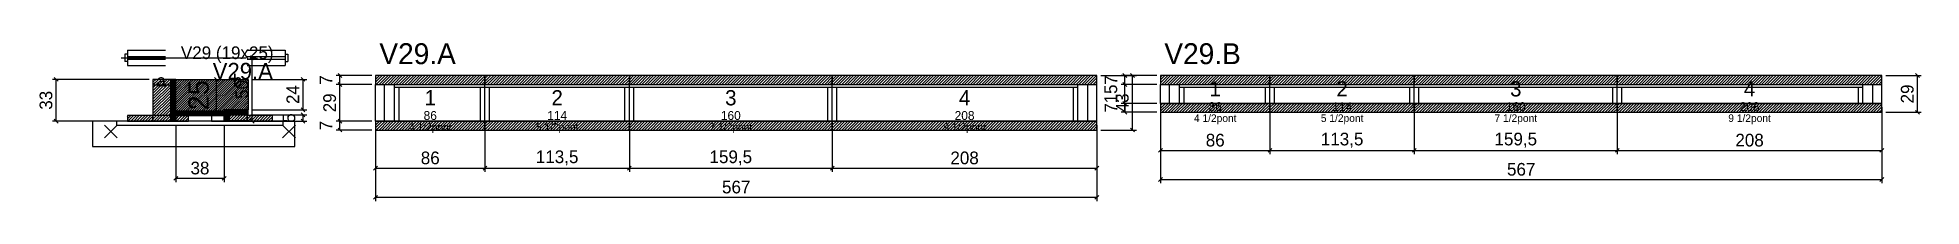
# Model space of a CAD drawing. Extents: x -69 to 1412, y -92 to 33.
import ezdxf
from ezdxf.enums import TextEntityAlignment as Align

# ---------------------------------------------------------------- set-up
doc = ezdxf.new("R2010")
doc.units = 0
for name, color, linetype in [('5', 5, 'Continuous'), ('barrote', 126, 'Continuous'), ('CONCRETO', 251, 'Continuous'), ('COTA', 241, 'Continuous'), ('Cota Seção (2x)', 241, 'Continuous'), ('detalhes', 7, 'Continuous'), ('Hachura', 251, 'Continuous'), ('Madeira', 126, 'Continuous'), ('NOMENCLATURA', 7, 'Continuous'), ('Painéis', 200, 'Continuous'), ('presilha', 224, 'Continuous'), ('SARR_2.2x7', 40, 'Continuous'), ('SARR_3.5x7', 81, 'Continuous'), ('SCO-___-LAJ', 224, 'Continuous'), ('TENSOR', 224, 'Continuous'), ('texto', 7, 'Continuous'), ('Texto Seção', 7, 'Continuous')]:
    doc.layers.add(name, color=color, linetype=linetype)
doc.dimstyles.new('PAINEL', dxfattribs={"dimtxt": 10, "dimasz": 3, "dimexe": 3, "dimexo": 3, "dimgap": 3, "dimtad": 1, "dimblk": 'OBLIQUE', "dimblk1": 'OBLIQUE', "dimcen": 2.5, "dimclrd": 4, "dimclre": 4, "dimclrt": 240, "dimazin": 3, "dimtfac": 1, "dimtmove": 0, "dimatfit": 3})
doc.dimstyles.new('SECAO2X', dxfattribs={"dimtxt": 16, "dimasz": 3, "dimexe": 3, "dimexo": 3, "dimgap": 3, "dimtad": 1, "dimblk": 'OBLIQUE', "dimblk1": 'OBLIQUE', "dimcen": 2.5, "dimclrd": 4, "dimclre": 4, "dimclrt": 240, "dimazin": 3, "dimtfac": 1, "dimtmove": 0, "dimatfit": 3})

# ---------------------------------------------------------------- blocks, each defined once
blk = doc.blocks.new('_OBLIQUE')
at = {"color": 0, "linetype": 'BYBLOCK'}
blk.add_line((-0.5, -0.5), (0.5, 0.5), dxfattribs=at)

msp = doc.modelspace()

# ---------------------------------------------------------------- hatches: boundary and pattern name
at = {"layer": 'COTA'}
h = msp.add_hatch(dxfattribs=at)
h.set_pattern_fill('ANSI31', scale=0.4)
h.paths.add_polyline_path([(40, -21), (40, 4), (97, 4), (97, -20), (78, -20), (78, -21)])
h = msp.add_hatch(dxfattribs=at)
h.set_pattern_fill('ANSI31', scale=0.5)
h.paths.add_polyline_path([(197, 0), (283, 0), (283, 7), (197, 7)])
h = msp.add_hatch(dxfattribs=at)
h.set_pattern_fill('ANSI31', scale=0.5)
h.paths.add_polyline_path([(283, 0), (396.5, 0), (396.5, 7), (283, 7)])
h = msp.add_hatch(dxfattribs=at)
h.set_pattern_fill('ANSI31', scale=0.5)
h.paths.add_polyline_path([(396.5, 0), (556, 0), (556, 7), (396.5, 7)])
h = msp.add_hatch(dxfattribs=at)
h.set_pattern_fill('ANSI31', scale=0.5)
h.paths.add_polyline_path([(556, 0), (764, 0), (764, 7), (556, 7)])
h = msp.add_hatch(dxfattribs=at)
h.set_pattern_fill('ANSI31', scale=0.5)
h.paths.add_polyline_path([(814, 0), (900, 0), (900, 7), (814, 7)])
h = msp.add_hatch(dxfattribs=at)
h.set_pattern_fill('ANSI31', scale=0.5)
h.paths.add_polyline_path([(900, 0), (1013.5, 0), (1013.5, 7), (900, 7)])
h = msp.add_hatch(dxfattribs=at)
h.set_pattern_fill('ANSI31', scale=0.5)
h.paths.add_polyline_path([(1013.5, 0), (1173, 0), (1173, 7), (1013.5, 7)])
h = msp.add_hatch(dxfattribs=at)
h.set_pattern_fill('ANSI31', scale=0.5)
h.paths.add_polyline_path([(1173, 0), (1381, 0), (1381, 7), (1173, 7)])
h = msp.add_hatch(dxfattribs=at)
h.set_pattern_fill('ANSI31', scale=0.5)
h.paths.add_polyline_path([(197, -36), (283, -36), (283, -29), (197, -29)])
h = msp.add_hatch(dxfattribs=at)
h.set_pattern_fill('ANSI31', scale=0.5)
h.paths.add_polyline_path([(283, -36), (396.5, -36), (396.5, -29), (283, -29)])
h = msp.add_hatch(dxfattribs=at)
h.set_pattern_fill('ANSI31', scale=0.5)
h.paths.add_polyline_path([(396.5, -36), (556, -36), (556, -29), (396.5, -29)])
h = msp.add_hatch(dxfattribs=at)
h.set_pattern_fill('ANSI31', scale=0.5)
h.paths.add_polyline_path([(556, -36), (764, -36), (764, -29), (556, -29)])
h = msp.add_hatch(dxfattribs=at)
h.set_pattern_fill('ANSI31', scale=0.5)
h.paths.add_polyline_path([(814, -22), (900, -22), (900, -15), (814, -15)])
h = msp.add_hatch(dxfattribs=at)
h.set_pattern_fill('ANSI31', scale=0.5)
h.paths.add_polyline_path([(900, -22), (1013.5, -22), (1013.5, -15), (900, -15)])
h = msp.add_hatch(dxfattribs=at)
h.set_pattern_fill('ANSI31', scale=0.5)
h.paths.add_polyline_path([(1013.5, -22), (1173, -22), (1173, -15), (1013.5, -15)])
h = msp.add_hatch(dxfattribs=at)
h.set_pattern_fill('ANSI31', scale=0.5)
h.paths.add_polyline_path([(1173, -22), (1381, -22), (1381, -15), (1173, -15)])
at = {"layer": 'Hachura'}
h = msp.add_hatch(dxfattribs=at)
h.set_pattern_fill('ANSI31', scale=0.5)
h.paths.add_polyline_path([(22, -29), (36, -29), (36, 4), (22, 4)])
h = msp.add_hatch(dxfattribs=at)
h.set_pattern_fill('ANSI31', scale=0.5)
h.paths.add_polyline_path([(22, -0.4), (36, -0.4), (36, 4), (22, 4)])
h = msp.add_hatch(dxfattribs=at)
h.set_pattern_fill('SOLID')
h.paths.add_polyline_path([(36, -29), (40, -29), (40, 4), (36, 4)])
h = msp.add_hatch(dxfattribs=at)
h.set_pattern_fill('ANSI31', scale=0.5)
h.paths.add_polyline_path([(2, -29), (22, -29), (22, -24.6), (2, -24.6)])
h = msp.add_hatch(dxfattribs=at)
h.set_pattern_fill('SOLID')
h.paths.add_polyline_path([(40, -24.6), (78, -24.6), (78, -21), (40, -21)])
h = msp.add_hatch(dxfattribs=at)
h.set_pattern_fill('ANSI31', scale=0.5)
h.paths.add_polyline_path([(40, -29), (50, -29), (50, -24.6), (40, -24.6)])
h = msp.add_hatch(dxfattribs=at)
h.set_pattern_fill('SOLID')
h.paths.add_polyline_path([(78, -24), (97, -24), (97, -20), (78, -20)])
h = msp.add_hatch(dxfattribs=at)
h.set_pattern_fill('SOLID')
h.paths.add_polyline_path([(78, -29), (82, -29), (82, -24), (78, -24)])
h = msp.add_hatch(dxfattribs=at)
h.set_pattern_fill('ANSI31', scale=0.5)
h.paths.add_polyline_path([(82, -29), (96, -29), (96, -24), (82, -24)])
h = msp.add_hatch(dxfattribs=at)
h.set_pattern_fill('ANSI31', scale=0.5)
h.paths.add_polyline_path([(82, -28.4), (96, -28.4), (96, -24), (82, -24)])
h = msp.add_hatch(dxfattribs=at)
h.set_pattern_fill('ANSI31', scale=0.5)
h.paths.add_polyline_path([(96, -29), (116, -29), (116, -24.6), (96, -24.6)])

# ---------------------------------------------------------------- linework, layer by layer
for p, q in [((0, 24), (0, 18)), ((2, 24), (0, 24)), ((2, 18), (0, 18)), ((2, 27), (32, 27)), ((2, 27), (2, 15)), ((2, 22), (32, 22)), ((2, 20), (32, 20)), ((2, 15), (32, 15)), ((96, 27), (126, 27)), ((96, 22), (126, 22)), ((96, 20), (126, 20)), ((96, 15), (126, 15)), ((126, 27), (126, 15)), ((126, 24), (128, 24)), ((126, 18), (128, 18)), ((128, 24), (128, 18))]:
    msp.add_line(p, q)
at = {"layer": 'barrote'}
msp.add_lwpolyline([(-25.5, -49), (133.5, -49), (133.5, -29), (-25.5, -29)], close=True, dxfattribs=at)
at = {"layer": 'CONCRETO'}
msp.add_lwpolyline([(40, -21), (40, 4), (97, 4), (97, -20), (78, -20), (78, -21)], close=True, dxfattribs=at)
at = {"layer": 'Madeira'}
for points in [[(22, -29), (36, -29), (36, 4), (22, 4)], [(22, -0.4), (36, -0.4), (36, 4), (22, 4)], [(2, -29), (22, -29), (22, -24.6), (2, -24.6)], [(22, -29), (36, -29), (36, -24.6), (22, -24.6)], [(40, -29), (50, -29), (50, -24.6), (40, -24.6)], [(68, -29), (78, -29), (78, -24.6), (68, -24.6)], [(82, -29), (96, -29), (96, -24), (82, -24)], [(82, -28.4), (96, -28.4), (96, -24), (82, -24)], [(96, -29), (116, -29), (116, -24.6), (96, -24.6)]]:
    msp.add_lwpolyline(points, close=True, dxfattribs=at)
at = {"layer": 'Painéis'}
for p, q in [((197, 0), (283, 0)), ((197, -29), (197, 0)), ((283, -29), (283, 0)), ((283, -29), (283, 0)), ((283, 0), (396.5, 0)), ((283, -29), (283, 0)), ((396.5, -29), (396.5, 0)), ((396.5, -29), (396.5, 0)), ((396.5, 0), (556, 0)), ((396.5, -29), (396.5, 0)), ((556, -29), (556, 0)), ((556, -29), (556, 0)), ((556, 0), (764, 0)), ((556, -29), (556, 0)), ((764, -29), (764, 0)), ((814, 0), (900, 0)), ((814, -15), (814, 0)), ((900, -15), (900, 0)), ((900, -15), (900, 0)), ((900, 0), (1013.5, 0)), ((900, -15), (900, 0)), ((1013.5, -15), (1013.5, 0)), ((1013.5, -15), (1013.5, 0)), ((1013.5, 0), (1173, 0)), ((1013.5, -15), (1013.5, 0)), ((1173, -15), (1173, 0)), ((1173, -15), (1173, 0)), ((1173, 0), (1381, 0)), ((1173, -15), (1173, 0)), ((1381, -15), (1381, 0)), ((197, -29), (283, -29)), ((283, -29), (396.5, -29)), ((396.5, -29), (556, -29)), ((556, -29), (764, -29)), ((814, -15), (900, -15)), ((900, -15), (1013.5, -15)), ((1013.5, -15), (1173, -15)), ((1173, -15), (1381, -15))]:
    msp.add_line(p, q, dxfattribs=at)
for points in [[(36, -29), (40, -29), (40, 4), (36, 4)], [(40, -24.6), (78, -24.6), (78, -21), (40, -21)], [(78, -24), (97, -24), (97, -20), (78, -20)], [(78, -29), (82, -29), (82, -24), (78, -24)]]:
    msp.add_lwpolyline(points, close=True, dxfattribs=at)
at = {"layer": 'presilha'}
for p, q in [((-16, -42), (-6, -32)), ((-16, -32), (-6, -42)), ((124, -42), (134, -32)), ((124, -32), (134, -42))]:
    msp.add_line(p, q, dxfattribs=at)
at = {"layer": 'SARR_2.2x7'}
for p, q in [((204, -29), (204, 0)), ((757, -29), (757, 0)), ((821, -15), (821, 0)), ((1374, -15), (1374, 0)), ((212, -2.2), (283, -2.2)), ((283, -2.2), (396.5, -2.2)), ((396.5, -2.2), (556, -2.2)), ((556, -2.2), (749, -2.2)), ((829, -2.2), (900, -2.2)), ((900, -2.2), (1013.5, -2.2)), ((1013.5, -2.2), (1173, -2.2)), ((1173, -2.2), (1366, -2.2))]:
    msp.add_line(p, q, dxfattribs=at)
at = {"layer": 'SARR_3.5x7'}
for p, q in [((212, -29), (212, 0)), ((283, -29), (283, 0)), ((283, -29), (283, 0)), ((396.5, -29), (396.5, 0)), ((396.5, -29), (396.5, 0)), ((556, -29), (556, 0)), ((556, -29), (556, 0)), ((749, -29), (749, 0)), ((829, -15), (829, 0)), ((900, -15), (900, 0)), ((900, -15), (900, 0)), ((1013.5, -15), (1013.5, 0)), ((1013.5, -15), (1013.5, 0)), ((1173, -15), (1173, 0)), ((1173, -15), (1173, 0)), ((1366, -15), (1366, 0)), ((215.5, -29), (215.5, -2.2)), ((279.5, -29), (279.5, -2.2)), ((286.5, -29), (286.5, -2.2)), ((393, -29), (393, -2.2)), ((400, -29), (400, -2.2)), ((552.5, -29), (552.5, -2.2)), ((559.5, -29), (559.5, -2.2)), ((745.5, -29), (745.5, -2.2)), ((832.5, -15), (832.5, -2.2)), ((896.5, -15), (896.5, -2.2)), ((903.5, -15), (903.5, -2.2)), ((1010, -15), (1010, -2.2)), ((1017, -15), (1017, -2.2)), ((1169.5, -15), (1169.5, -2.2)), ((1176.5, -15), (1176.5, -2.2)), ((1362.5, -15), (1362.5, -2.2)), ((212, -29), (215.5, -29)), ((279.5, -29), (283, -29)), ((283, -29), (286.5, -29)), ((393, -29), (396.5, -29)), ((396.5, -29), (400, -29)), ((552.5, -29), (556, -29)), ((556, -29), (559.5, -29)), ((745.5, -29), (749, -29)), ((829, -15), (832.5, -15)), ((896.5, -15), (900, -15)), ((900, -15), (903.5, -15)), ((1010, -15), (1013.5, -15)), ((1013.5, -15), (1017, -15)), ((1169.5, -15), (1173, -15)), ((1173, -15), (1176.5, -15)), ((1362.5, -15), (1366, -15))]:
    msp.add_line(p, q, dxfattribs=at)
at = {"layer": 'SCO-___-LAJ'}
for points in [[(197, 0), (283, 0), (283, 7), (197, 7)], [(283, 0), (396.5, 0), (396.5, 7), (283, 7)], [(396.5, 0), (556, 0), (556, 7), (396.5, 7)], [(556, 0), (764, 0), (764, 7), (556, 7)], [(814, 0), (900, 0), (900, 7), (814, 7)], [(900, 0), (1013.5, 0), (1013.5, 7), (900, 7)], [(1013.5, 0), (1173, 0), (1173, 7), (1013.5, 7)], [(1173, 0), (1381, 0), (1381, 7), (1173, 7)], [(-6.5, -32.2), (124.5, -32.2), (124.5, -29), (-6.5, -29)], [(197, -36), (283, -36), (283, -29), (197, -29)], [(283, -36), (396.5, -36), (396.5, -29), (283, -29)], [(396.5, -36), (556, -36), (556, -29), (396.5, -29)], [(556, -36), (764, -36), (764, -29), (556, -29)], [(814, -22), (900, -22), (900, -15), (814, -15)], [(900, -22), (1013.5, -22), (1013.5, -15), (900, -15)], [(1013.5, -22), (1173, -22), (1173, -15), (1013.5, -15)], [(1173, -22), (1381, -22), (1381, -15), (1173, -15)]]:
    msp.add_lwpolyline(points, close=True, dxfattribs=at)
at = {"layer": 'TENSOR'}
msp.add_line((-3, 21), (95, 21), dxfattribs=at)

# ---------------------------------------------------------------- texts
at = {"layer": '5'}
for s, height, p in [('1', 12, (857, -3.5)), ('2', 12, (956.75, -3.5)), ('3', 12, (1093.25, -3.5)), ('4', 12, (1277, -3.5)), ('1', 12, (240, -10.5)), ('2', 12, (339.75, -10.5)), ('3', 12, (476.25, -10.5)), ('4', 12, (660, -10.5)), ('86', 7, (857, -17.5)), ('114', 7, (956.75, -17.5)), ('160', 7, (1093.25, -17.5)), ('208', 7, (1277, -17.5)), ('86', 7, (240, -24.5)), ('114', 7, (339.75, -24.5)), ('160', 7, (476.25, -24.5)), ('208', 7, (660, -24.5))]:
    msp.add_text(s, height=height, dxfattribs=at).set_placement(p, align=Align.MIDDLE_CENTER)
at = {"layer": 'detalhes'}
for s, p in [('a', (25, -1.7)), ('b', (85, -1.7)), ('c', (50, -18.5))]:
    msp.add_text(s, height=9.6, dxfattribs=at).set_placement(p)
at = {"layer": 'NOMENCLATURA'}
for s, p in [('V29.A', (200, 16)), ('V29.B', (817, 16))]:
    msp.add_text(s, height=16.5, dxfattribs=at).set_placement(p)
at = {"layer": 'texto', "char_height": 6, "attachment_point": 5}
for s, insert in [('4 1/2pont', (857, -27.5)), ('5 1/2pont', (956.75, -27.5)), ('7 1/2pont', (1093.25, -27.5)), ('9 1/2pont', (1277, -27.5)), ('4 1/2pont', (240, -34.5)), ('5 1/2pont', (339.75, -34.5)), ('7 1/2pont', (476.25, -34.5)), ('9 1/2pont', (660, -34.5))]:
    msp.add_mtext(s, dxfattribs=dict(at, insert=insert))
at = {"layer": 'Texto Seção'}
for s, height, p in [('V29 (19x25)', 10, (44, 20)), ('V29.A', 13, (69, 4))]:
    msp.add_text(s, height=height, dxfattribs=at).set_placement(p)

# ---------------------------------------------------------------- dimensions: what is measured, and where the dimension line sits
at = {"layer": 'COTA'}
for base, p1, p2 in [((100, -29), (96, -29), (96, 21)), ((-54, -29), (2, -29), (22, 4)), ((140, -20), (97, -20), (97, 4)), ((169, 0), (197, 0), (197, 7)), ((169, -29), (197, -29), (197, 0)), ((792, -36), (764, -36), (764, 7)), ((786, 0), (814, 0), (814, 7)), ((786, -15), (814, -15), (814, 0)), ((1409, -22), (1381, -22), (1381, 7)), ((786, -22), (814, -22), (814, -15)), ((140, -29), (96, -29), (96, -24)), ((169, -36), (197, -36), (197, -29))]:
    msp.add_linear_dim(base=base, p1=p1, p2=p2, angle=90, dimstyle='PAINEL', dxfattribs=at).render()
for base, p1, p2 in [((40, -74), (40, -29), (78, -29)), ((197, -66), (197, -29), (283, -29)), ((197, -89), (197, -29), (764, -29)), ((283, -66), (283, -29), (396.5, -29)), ((396.5, -66), (396.5, -29), (556, -29)), ((556, -66), (556, -29), (764, -29)), ((814, -52), (814, -15), (900, -15)), ((814, -75), (814, -15), (1381, -15)), ((900, -52), (900, -15), (1013.5, -15)), ((1013.5, -52), (1013.5, -15), (1173, -15)), ((1173, -52), (1173, -15), (1381, -15))]:
    msp.add_linear_dim(base=base, p1=p1, p2=p2, dimstyle='PAINEL', dxfattribs=at).render()
at = {"layer": 'Cota Seção (2x)'}
msp.add_linear_dim(base=(72, -21), p1=(40, -21), p2=(40, 4), angle=90, dimstyle='SECAO2X', dxfattribs=at).render()

doc.saveas('drawing.dxf')
